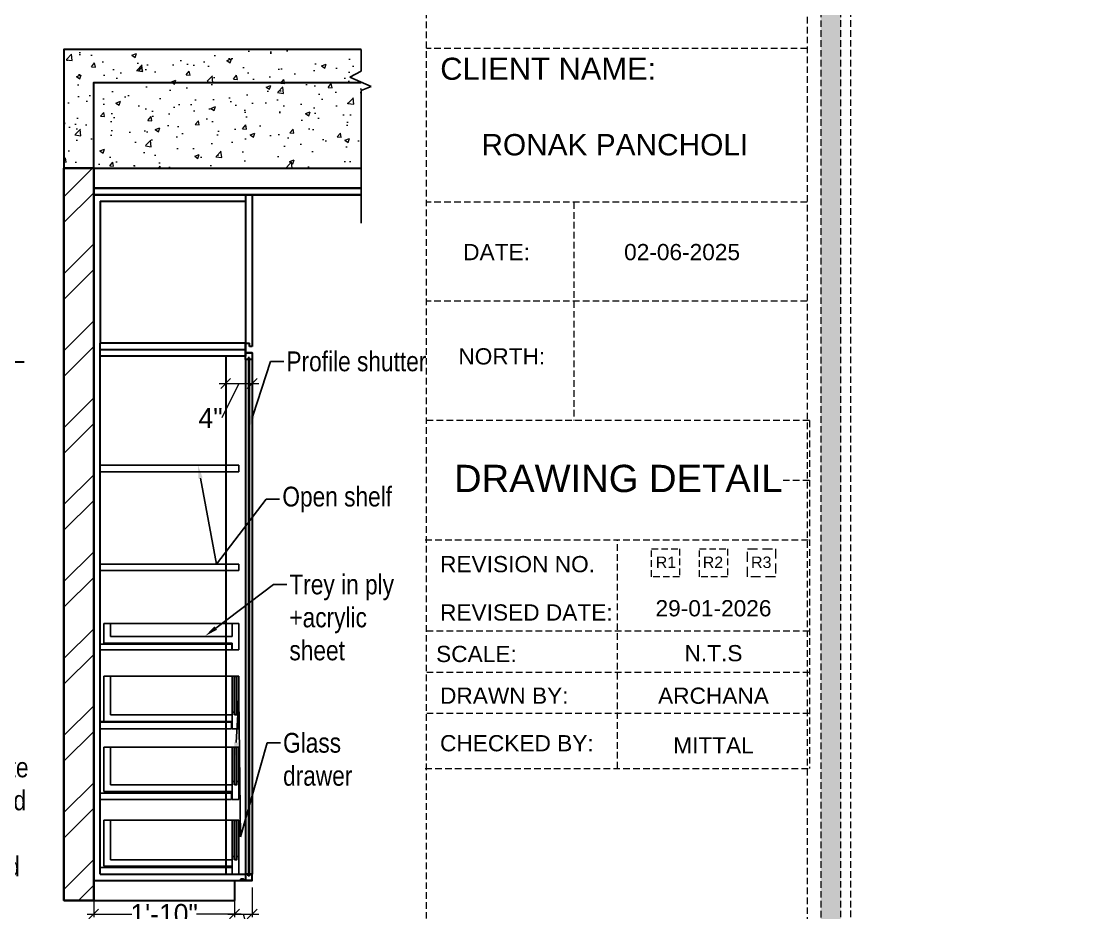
# Model space of a CAD drawing. Header units: millimetres. Extents: x 56222 to 3066687, y -650199 to -121287.
# Drawn here: x 140801.6 to 140961.2, y -185315.2 to -185179.9 of the extents above; entities that cross this region are included whole.
import ezdxf
from ezdxf import colors
from ezdxf.entities.mleader import LeaderData, LeaderLine
from ezdxf.enums import TextEntityAlignment as Align
from ezdxf.math import Vec2, Vec3

# ---------------------------------------------------------------- set-up
doc = ezdxf.new("R2010")
doc.units = ezdxf.units.MM
doc.header["$MEASUREMENT"] = 0
doc.header["$PDMODE"] = 35
doc.linetypes.add('DASHED', pattern=[0.75, 0.5, -0.25])
doc.linetypes.add('DASHEDX2', pattern=[1.5, 1, -0.5])
doc.layers.get('Defpoints').update_dxf_attribs({"color": 220})
for name, color, linetype, lineweight in [('Dimension', 10, 'DASHEDX2', 20), ('FURNITURE', 32, 'Continuous', 9), ('furniture dimensions', 1, 'DASHED', 0), ('FURNITURE-1', 252, 'Continuous', 13), ('GF FALSE CEILING', 6, 'Continuous', 35), ('hatch-wall', 8, 'Continuous', 9), ('NAME PLATE', 7, 'Continuous', 25), ('SECTION ( SLAB PLine )', 104, 'Continuous', 30), ('Text', 7, 'Continuous', 15), ('wall', 7, 'Continuous', 30)]:
    doc.layers.add(name, color=color, linetype=linetype, lineweight=lineweight)
doc.layers.add('hatch', color=250, linetype='Continuous', lineweight=9, transparency=0.5)
doc.styles.add('Arial', font='arial.ttf')
doc.styles.add('century g', font='GOTHIC.TTF')
doc.styles.add('style4', font='ARIALN.TTF')
doc.dimstyles.new('Archana', dxfattribs={"dimtxt": 2, "dimasz": 0.75, "dimexe": 0.5, "dimexo": 0.5, "dimgap": 0, "dimtad": 0, "dimzin": 0, "dimdsep": 46, "dimlunit": 4, "dimtxsty": 'century g', "dimblk": 'OBLIQUE', "dimcen": 0, "dimdle": 1, "dimclrd": 256, "dimclre": 256, "dimclrt": 256, "dimadec": 0, "dimazin": 0, "dimtfac": 1, "dimtofl": 0, "dimtmove": 1, "dimatfit": 3, "dimfxl": 1, "dimfxlon": 1, "dimtolj": 1, "dimtzin": 0, "dimlwd": -1, "dimlwe": -1, "dimarcsym": 0})

# ---------------------------------------------------------------- blocks, each defined once
blk = doc.blocks.new('_Oblique')
at = {"layer": 'wall', "color": 0, "lineweight": -2}
blk.add_line((-0.5, -0.5), (0.5, 0.5), dxfattribs=at)
blk = doc.blocks.new('*D522')
at = {"layer": 'Defpoints', "color": 0, "linetype": 'Continuous', "lineweight": 30, "transparency": 16777216}
for p in [(140832.63, -185230.76), (140836.63, -185230.76), (140836.63, -185234.89)]:
    blk.add_point(p, dxfattribs=at)
at = {"layer": 'furniture dimensions', "color": 5, "linetype": 'ByBlock', "transparency": 16777216}
blk.add_line((140832.63, -185231.26), (140832.63, -185235.39), dxfattribs=at)
at = {"layer": 'furniture dimensions', "color": 5, "linetype": 'Continuous', "transparency": 16777216}
for p, q in [((140836.63, -185231.26), (140836.63, -185235.39)), ((140831.63, -185234.89), (140837.63, -185234.89)), ((140834.63, -185234.89), (140832.04, -185240.11))]:
    blk.add_line(p, q, dxfattribs=at)
at = {"layer": 'furniture dimensions', "color": 5, "linetype": 'Continuous', "transparency": 16777216, "xscale": 1.5, "yscale": 1.5, "zscale": 1.5, "rotation": 180}
blk.add_blockref('_Oblique', (140832.63, -185234.89), dxfattribs=at)
at = {"layer": 'furniture dimensions', "color": 5, "linetype": 'Continuous', "transparency": 16777216, "xscale": 1.5, "yscale": 1.5, "zscale": 1.5}
blk.add_blockref('_Oblique', (140836.63, -185234.89), dxfattribs=at)
at = {"layer": 'furniture dimensions', "linetype": 'Continuous', "lineweight": 0, "transparency": 16777216, "insert": (140830.34, -185240.11), "char_height": 3, "attachment_point": 5, "style": 'century g'}
blk.add_mtext('\\A1;4"', dxfattribs=at)
blk = doc.blocks.new('aggerg')
at = {"layer": 'Dimension', "color": 42, "true_color": 0xd39e00}
blk.add_lwpolyline([(-1.41, 1.41), (1.41, 1.41), (1.41, -1.41), (-1.41, -1.41)], close=True, dxfattribs=at)
at = {"layer": 'NAME PLATE', "lineweight": 0, "insert": (-0.03, 0.62), "char_height": 1.151, "width": 2.2458, "attachment_point": 2, "style": 'Arial'}
blk.add_mtext('R3', dxfattribs=at)
blk = doc.blocks.new('*D658')
at = {"layer": 'Defpoints', "color": 0, "linetype": 'Continuous', "lineweight": 30, "transparency": 16777216}
for p in [(140812.63, -185310.26, 0.13), (140833.97, -185310.26, 0.13), (140833.97, -185315.32)]:
    blk.add_point(p, dxfattribs=at)
at = {"layer": 'furniture dimensions', "color": 5, "linetype": 'ByBlock', "transparency": 16777216}
blk.add_line((140812.63, -185311.32), (140812.63, -185315.82), dxfattribs=at)
at = {"layer": 'furniture dimensions', "color": 5, "linetype": 'Continuous', "transparency": 16777216}
for p, q in [((140833.97, -185311.32), (140833.97, -185315.82)), ((140811.63, -185315.32), (140818.42, -185315.32)), ((140834.97, -185315.32), (140828.18, -185315.32))]:
    blk.add_line(p, q, dxfattribs=at)
at = {"layer": 'furniture dimensions', "color": 5, "linetype": 'Continuous', "transparency": 16777216, "xscale": 1.5, "yscale": 1.5, "zscale": 1.5, "rotation": 180}
blk.add_blockref('_Oblique', (140812.63, -185315.32), dxfattribs=at)
at = {"layer": 'furniture dimensions', "color": 5, "linetype": 'Continuous', "transparency": 16777216, "xscale": 1.5, "yscale": 1.5, "zscale": 1.5}
blk.add_blockref('_Oblique', (140833.97, -185315.32), dxfattribs=at)
at = {"layer": 'furniture dimensions', "linetype": 'Continuous', "lineweight": 0, "transparency": 16777216, "insert": (140823.3, -185315.32), "char_height": 3, "attachment_point": 5, "style": 'century g'}
blk.add_mtext('\\A1;1\'-10"', dxfattribs=at)
blk = doc.blocks.new('*D659')
at = {"layer": 'Defpoints', "color": 0, "linetype": 'Continuous', "lineweight": 30, "transparency": 16777216}
for p in [(140833.97, -185310.26, 0.13), (140836.63, -185310.26, 0.13), (140836.63, -185315.32)]:
    blk.add_point(p, dxfattribs=at)
at = {"layer": 'furniture dimensions', "color": 5, "linetype": 'ByBlock', "transparency": 16777216}
blk.add_line((140833.97, -185311.32), (140833.97, -185315.82), dxfattribs=at)
at = {"layer": 'furniture dimensions', "color": 5, "linetype": 'Continuous', "transparency": 16777216}
for p, q in [((140836.63, -185311.32), (140836.63, -185315.82)), ((140832.97, -185315.32), (140837.63, -185315.32)), ((140835.3, -185315.32), (140836.87, -185320.54))]:
    blk.add_line(p, q, dxfattribs=at)
at = {"layer": 'furniture dimensions', "color": 5, "linetype": 'Continuous', "transparency": 16777216, "xscale": 1.5, "yscale": 1.5, "zscale": 1.5, "rotation": 180}
blk.add_blockref('_Oblique', (140833.97, -185315.32), dxfattribs=at)
at = {"layer": 'furniture dimensions', "color": 5, "linetype": 'Continuous', "transparency": 16777216, "xscale": 1.5, "yscale": 1.5, "zscale": 1.5}
blk.add_blockref('_Oblique', (140836.63, -185315.32), dxfattribs=at)
at = {"layer": 'furniture dimensions', "linetype": 'Continuous', "lineweight": 0, "transparency": 16777216, "insert": (140838.55, -185320.54), "char_height": 3, "attachment_point": 5, "style": 'century g'}
blk.add_mtext('\\A1;3"', dxfattribs=at)

msp = doc.modelspace()

# ---------------------------------------------------------------- hatches: boundary and pattern name
at = {"layer": 'Dimension', "true_color": 0xd39e00}
h = msp.add_hatch(color=42, dxfattribs=at)
h.paths.add_polyline_path([(140496.46, -185082.32), (140496.46, -185384.51), (140925.8, -185384.51), (140925.8, -185082.32)])
h.paths.add_polyline_path([(140499.47, -185085.33), (140922.78, -185085.33), (140922.78, -185381.5), (140499.47, -185381.5)], flags=16)
at = {"layer": 'FURNITURE', "lineweight": 20, "true_color": 0x636466}
h = msp.add_hatch(dxfattribs=at)
h.set_pattern_fill('AR-CONC', color=251)
h.set_pattern_definition([(50, (11401.007, -203725.9746), (7.17260183, -0.62752135), [0.75, -8.25]), (355, (11401.007, -203725.975), (-1.38751334, 7.52192134), [0.6, -6.6]), (100.4514445, (11401.605, -203726.027), (5.78508847, 6.8943999), [0.6374019, -7.0114211]), (46.1842, (11401.007, -203723.975), (10.6724133, -1.6551928), [1.125, -12.375]), (96.6356355, (11401.897, -203724.113), (9.34661946, 9.741186), [0.9561034, -10.5171376]), (351.184164, (11401.007, -203723.975), (9.34661945, 9.741186), [0.9, -9.9]), (21, (11402.007, -203724.4746), (5.96907052, -4.0261889), [0.75, -8.25]), (326, (11402.007, -203724.475), (2.4331533, 7.25150045), [0.6, -6.6]), (71.451445, (11402.505, -203724.81), (8.40222377, 3.22531153), [0.6374019, -7.0114211]), (37.5, (11401.0073, -203725.9746), (0.121598553, 3.32893854), [0, -6.52, 0, -6.7, 0, -6.625]), (7.5, (11401.0073, -203725.9746), (2.63069537, 3.94411712), [0, -3.82, 0, -6.37, 0, -2.525]), (327.5, (11398.7773, -203725.9746), (5.33822436, -0.22554872), [0, -2.5, 0, -7.8, 0, -10.35]), (317.5, (11397.7773, -203725.9746), (5.8318617, 1.00104982), [0, -3.25, 0, -5.18, 0, -7.35])])
h.paths.add_polyline_path([(140961.16, -185203.26), (140956.63, -185203.26), (140956.63, -185203.3)])
h.paths.add_polyline_path([(140853.17, -185202.26), (140853.17, -185184.26), (140808.11, -185184.26), (140808.11, -185202.26), (140812.63, -185202.26), (140812.63, -185202.27)])
at = {"layer": 'hatch-wall'}
h = msp.add_hatch(dxfattribs=at)
h.set_pattern_fill('ANSI32', color=256, scale=22)
h.set_pattern_definition([(45, (12591.299, -202129.3865), (-5.83363094, 5.83363094), []), (45, (12595.188, -202129.3865), (-5.83363094, 5.83363094), [])])
h.paths.add_polyline_path([(140812.63, -185202.26), (140808.11, -185202.26), (140808.11, -185313.26), (140812.63, -185313.26)])

# ---------------------------------------------------------------- linework, layer by layer
at = {"layer": 'Dimension', "color": 42, "true_color": 0xd39e00}
for p, q in [((140920.74, -185184.1, 0.26), (140863.05, -185184.1, 0.26)), ((140920.74, -185207.4, 0.26), (140863.05, -185207.4, 0.26)), ((140885.37, -185207.4, 0.26), (140885.37, -185240.52, 0.26)), ((140920.74, -185222.39, 0.26), (140863.05, -185222.39, 0.26)), ((140921.09, -185240.52, 0.26), (140862.87, -185240.52, 0.26)), ((140921.09, -185240.52, 0.26), (140921.09, -185293.25, 0.26)), ((140917.08, -185249.56, 0.26), (140921.09, -185249.56, 0.26)), ((140862.87, -185258.6, 0.26), (140921.09, -185258.6, 0.26)), ((140891.98, -185293.25, 0.26), (140891.98, -185258.6, 0.26)), ((140921.09, -185272.46, 0.26), (140862.87, -185272.46, 0.26)), ((140921.09, -185278.7, 0.26), (140862.87, -185278.7, 0.26)), ((140921.09, -185284.94, 0.26), (140862.87, -185284.94, 0.26)), ((140862.87, -185293.25, 0.26), (140921.09, -185293.25, 0.26))]:
    msp.add_line(p, q, dxfattribs=at)
at = {"layer": 'Dimension', "color": 42, "true_color": 0xd39e00, "elevation": 0.26}
for points in [[(140494.95, -185080.81), (140927.3, -185080.81), (140927.3, -185386.02), (140494.95, -185386.02)], [(140496.46, -185082.32), (140925.8, -185082.32), (140925.8, -185384.51), (140496.46, -185384.51)], [(140499.47, -185085.33), (140922.78, -185085.33), (140922.78, -185381.5), (140499.47, -185381.5)], [(140863.05, -185379.02), (140863.05, -185087.81), (140920.74, -185087.81), (140920.74, -185379.02)], [(140897.14, -185259.94), (140901.39, -185259.94), (140901.39, -185264.19), (140897.14, -185264.19)], [(140904.41, -185259.94), (140908.66, -185259.94), (140908.66, -185264.19), (140904.41, -185264.19)]]:
    msp.add_lwpolyline(points, close=True, dxfattribs=at)
at = {"layer": 'FURNITURE', "linetype": 'ByBlock', "lineweight": -3}
for p, q in [((140853.17, -185184.26, 0.13), (140853.17, -185187.51, 0.13)), ((140853.17, -185187.51, 0.13), (140851.44, -185188.42, 0.13)), ((140851.44, -185188.42, 0.13), (140854.68, -185189.88, 0.13)), ((140854.68, -185189.88, 0.13), (140853.17, -185190.45, 0.13)), ((140853.17, -185190.45, 0.13), (140853.17, -185210.6, 0.13))]:
    msp.add_line(p, q, dxfattribs=at)
at = {"layer": 'FURNITURE', "lineweight": 30}
for p, q in [((140812.63, -185206.26, 0.13), (140812.63, -185313.26, 0.13)), ((140812.63, -185206.26, 0.13), (140836.63, -185206.26, 0.13)), ((140813.63, -185207.26, 0.13), (140813.63, -185228.76, 0.13)), ((140813.63, -185207.26, 0.13), (140835.63, -185207.26, 0.13)), ((140835.63, -185206.26, 0.13), (140835.63, -185230.76, 0.13)), ((140836.63, -185206.26, 0.13), (140836.63, -185229.26, 0.13)), ((140813.63, -185309.26, 0.13), (140813.63, -185228.76, 0.13)), ((140835.63, -185228.76, 0.13), (140813.63, -185228.76, 0.13)), ((140835.63, -185229.76, 0.13), (140813.63, -185229.76, 0.13)), ((140835.63, -185228.76, 0.13), (140835.63, -185228.76, 0.13)), ((140835.63, -185228.76, 0.13), (140835.63, -185228.76, 0.13)), ((140835.63, -185228.76, 0.13), (140836.25, -185228.76, 0.13)), ((140835.63, -185231.26, 0.13), (140835.63, -185228.76, 0.13)), ((140836.25, -185229.26, 0.13), (140836.25, -185228.76, 0.13)), ((140836.63, -185229.26, 0.13), (140836.25, -185229.26, 0.13)), ((140835.63, -185230.76, 0.13), (140813.63, -185230.76, 0.13)), ((140836.63, -185230.26, 0.13), (140835.63, -185230.26, 0.13)), ((140835.63, -185231.26, 0.13), (140835.63, -185309.26, 0.13)), ((140836.63, -185231.26, 0.13), (140836.63, -185309.26, 0.13)), ((140813.63, -185309.26, 0.13), (140835.63, -185309.26, 0.13)), ((140835.63, -185309.26, 0.13), (140835.63, -185310.26, 0.13)), ((140835.63, -185309.26, 0.13), (140835.63, -185310.26, 0.13)), ((140812.63, -185310.26, 0.13), (140835.63, -185310.26, 0.13)), ((140833.97, -185310.26, 0.13), (140833.97, -185313.26, 0.13)), ((140834.92, -185310, 0.13), (140835.35, -185310, 0.13)), ((140834.92, -185310, 0.13), (140834.92, -185310.26, 0.13)), ((140835.35, -185310, 0.13), (140835.35, -185310.26, 0.13)), ((140836.63, -185310.26, 0.13), (140835.63, -185310.26, 0.13)), ((140835.63, -185310.26, 0.13), (140835.63, -185310.26, 0.13)), ((140812.63, -185313.26, 0.13), (140833.97, -185313.26, 0.13))]:
    msp.add_line(p, q, dxfattribs=at)
at = {"layer": 'FURNITURE'}
msp.add_line((140812.63, -185211.25, 0.13), (140812.63, -185313.26, 0.13), dxfattribs=at)
at = {"layer": 'FURNITURE', "color": 3, "lineweight": 30}
msp.add_line((140832.63, -185230.76, 0.13), (140832.63, -185309.26, 0.13), dxfattribs=at)
at = {"layer": 'FURNITURE', "linetype": 'ByBlock', "lineweight": 30}
for p, q in [((140836.25, -185231.01, 0.13), (140836.01, -185231.01, 0.13)), ((140836.01, -185231.01, 0.13), (140836.01, -185231.26, 0.13)), ((140836.25, -185231.26, 0.13), (140836.25, -185231.01, 0.13)), ((140836.01, -185309.51, 0.13), (140836.01, -185309.26, 0.13)), ((140836.25, -185309.51, 0.13), (140836.01, -185309.51, 0.13)), ((140836.25, -185309.26, 0.13), (140836.25, -185309.51, 0.13))]:
    msp.add_line(p, q, dxfattribs=at)
at = {"layer": 'FURNITURE', "linetype": 'ByBlock', "lineweight": 30, "elevation": 0.13}
for points in [[(140836.01, -185231.26), (140835.63, -185231.26), (140835.63, -185230.26), (140836.63, -185230.26), (140836.63, -185231.26), (140836.25, -185231.26)], [(140836.01, -185309.26), (140835.63, -185309.26), (140835.63, -185310.26), (140836.63, -185310.26), (140836.63, -185309.26), (140836.25, -185309.26)]]:
    msp.add_lwpolyline(points, dxfattribs=at)
at = {"layer": 'FURNITURE', "color": 3, "lineweight": 30, "elevation": 0.13}
msp.add_lwpolyline([(140834.93, -185310.01), (140835.33, -185310.01), (140835.33, -185310.26), (140834.93, -185310.26)], close=True, dxfattribs=at)
at = {"layer": 'furniture dimensions', "color": 4, "linetype": 'ByBlock'}
for p, q in [((140836.01, -185231.01, 0.13), (140836.01, -185309.26, 0.13)), ((140836.25, -185231.01, 0.13), (140836.25, -185309.26, 0.13))]:
    msp.add_line(p, q, dxfattribs=at)
at = {"layer": 'FURNITURE-1', "linetype": 'ByBlock', "lineweight": 25}
for p, q in [((140813.63, -185247.26, 0.13), (140834.63, -185247.26, 0.13)), ((140834.63, -185248.26, 0.13), (140834.63, -185247.26, 0.13)), ((140813.63, -185248.26, 0.13), (140834.63, -185248.26, 0.13)), ((140813.63, -185262.26, 0.13), (140834.63, -185262.26, 0.13)), ((140813.63, -185263.26, 0.13), (140834.63, -185263.26, 0.13)), ((140834.63, -185263.26, 0.13), (140834.63, -185262.26, 0.13)), ((140814.17, -185271.26, 0.13), (140834.63, -185271.26, 0.13)), ((140814.17, -185274.26, 0.13), (140814.17, -185271.26, 0.13)), ((140815.17, -185273.26, 0.13), (140815.17, -185271.26, 0.13)), ((140833.63, -185273.26, 0.13), (140833.63, -185271.26, 0.13)), ((140834.63, -185275.26, 0.13), (140834.63, -185271.26, 0.13)), ((140833.54, -185274.39, 0.13), (140813.63, -185274.39, 0.13)), ((140833.63, -185274.26, 0.13), (140814.17, -185274.26, 0.13)), ((140833.63, -185273.26, 0.13), (140815.17, -185273.26, 0.13)), ((140833.54, -185274.39, 0.13), (140833.54, -185275.26, 0.13)), ((140833.63, -185274.26, 0.13), (140833.63, -185275.26, 0.13)), ((140833.54, -185275.26, 0.13), (140813.63, -185275.26, 0.13)), ((140834.63, -185275.26, 0.13), (140833.63, -185275.26, 0.13)), ((140814.17, -185279.26, 0.13), (140814.17, -185286.11, 0.13)), ((140815.17, -185279.26, 0.13), (140814.17, -185279.26, 0.13)), ((140834.63, -185279.26, 0.13), (140814.17, -185279.26, 0.13)), ((140815.17, -185279.26, 0.13), (140815.17, -185285.11, 0.13)), ((140833.63, -185284.73, 0.13), (140833.63, -185279.26, 0.13)), ((140834.63, -185284.73, 0.13), (140834.63, -185279.26, 0.13)), ((140815.17, -185285.11, 0.13), (140833.63, -185285.11, 0.13)), ((140833.63, -185284.73, 0.13), (140833.63, -185287.23, 0.13)), ((140834.63, -185284.73, 0.13), (140834.63, -185287.23, 0.13)), ((140813.63, -185286.11, 0.13), (140833.63, -185286.11, 0.13)), ((140813.63, -185286.23, 0.13), (140833.51, -185286.23, 0.13)), ((140813.63, -185287.23, 0.13), (140833.51, -185287.23, 0.13)), ((140833.51, -185286.23, 0.13), (140833.51, -185287.23, 0.13)), ((140834.63, -185287.23, 0.13), (140833.63, -185287.23, 0.13)), ((140814.17, -185290.01, 0.13), (140814.17, -185296.73, 0.13)), ((140815.17, -185290.01, 0.13), (140814.17, -185290.01, 0.13)), ((140834.63, -185290.01, 0.13), (140814.17, -185290.01, 0.13)), ((140815.17, -185290.01, 0.13), (140815.17, -185295.73, 0.13)), ((140833.63, -185295.23, 0.13), (140833.63, -185290.01, 0.13)), ((140834.63, -185295.23, 0.13), (140834.63, -185290.01, 0.13)), ((140833.63, -185295.23, 0.13), (140833.63, -185297.98, 0.13)), ((140834.63, -185295.23, 0.13), (140834.63, -185297.98, 0.13)), ((140814.17, -185296.73, 0.13), (140833.63, -185296.73, 0.13)), ((140815.17, -185295.73, 0.13), (140833.63, -185295.73, 0.13)), ((140813.63, -185296.98, 0.13), (140833.49, -185296.98, 0.13)), ((140813.63, -185297.98, 0.13), (140833.49, -185297.98, 0.13)), ((140833.49, -185296.98, 0.13), (140833.49, -185297.98, 0.13)), ((140834.63, -185297.98, 0.13), (140833.63, -185297.98, 0.13)), ((140814.17, -185301.11, 0.13), (140814.17, -185308.08, 0.13)), ((140815.17, -185301.11, 0.13), (140814.17, -185301.11, 0.13)), ((140834.63, -185301.11, 0.13), (140814.17, -185301.11, 0.13)), ((140815.17, -185301.11, 0.13), (140815.17, -185307.08, 0.13)), ((140833.63, -185306.58, 0.13), (140833.63, -185301.11, 0.13)), ((140834.63, -185306.58, 0.13), (140834.63, -185301.11, 0.13)), ((140815.17, -185307.08, 0.13), (140833.63, -185307.08, 0.13)), ((140833.63, -185306.58, 0.13), (140833.63, -185309.26, 0.13)), ((140834.63, -185306.58, 0.13), (140834.63, -185309.26, 0.13)), ((140813.63, -185308.26, 0.13), (140833.63, -185308.26, 0.13)), ((140814.17, -185308.08, 0.13), (140833.63, -185308.08, 0.13)), ((140834.63, -185309.26, 0.13), (140833.63, -185309.26, 0.13))]:
    msp.add_line(p, q, dxfattribs=at)
at = {"layer": 'FURNITURE-1', "linetype": 'ByBlock', "lineweight": 25, "elevation": 0.13}
for points in [[(140833.63, -185279.26), (140833.98, -185279.26), (140833.98, -185279.26)], [(140834.63, -185279.26), (140834.28, -185279.26), (140834.28, -185279.26)], [(140833.63, -185284.73), (140833.98, -185284.73), (140833.98, -185285.11), (140834.28, -185285.11), (140834.28, -185284.73), (140834.63, -185284.73)], [(140833.63, -185290.01), (140833.98, -185290.01), (140833.98, -185290.01)], [(140834.63, -185290.01), (140834.28, -185290.01), (140834.28, -185290.01)], [(140833.63, -185295.23), (140833.98, -185295.23), (140833.98, -185295.73), (140834.28, -185295.73), (140834.28, -185295.23), (140834.63, -185295.23)], [(140833.63, -185301.11), (140833.98, -185301.11), (140833.98, -185301.11)], [(140834.63, -185301.11), (140834.28, -185301.11), (140834.28, -185301.11)], [(140833.63, -185306.58), (140833.98, -185306.58), (140833.98, -185307.08), (140834.28, -185307.08), (140834.28, -185306.58), (140834.63, -185306.58)]]:
    msp.add_lwpolyline(points, dxfattribs=at)
at = {"layer": 'FURNITURE-1', "color": 4, "linetype": 'ByBlock', "lineweight": 30, "elevation": 0.13}
for points in [[(140833.98, -185285.11), (140833.98, -185279.26), (140834.28, -185279.26), (140834.28, -185285.11)], [(140833.98, -185295.73), (140833.98, -185290.01), (140834.28, -185290.01), (140834.28, -185295.73)], [(140833.98, -185307.08), (140833.98, -185301.11), (140834.28, -185301.11), (140834.28, -185307.08)]]:
    msp.add_lwpolyline(points, close=True, dxfattribs=at)
at = {"layer": 'GF FALSE CEILING'}
for p, q in [((140812.63, -185205.26, 0.13), (140853.17, -185205.26, 0.13)), ((140812.63, -185206.26, 0.13), (140853.17, -185206.26, 0.13))]:
    msp.add_line(p, q, dxfattribs=at)
at = {"layer": 'hatch', "lineweight": 35, "transparency": 33554687, "elevation": 0.13}
msp.add_lwpolyline([(140812.63, -185313.26), (140808.11, -185313.26), (140808.11, -185202.26), (140812.63, -185202.26)], close=True, dxfattribs=at)
at = {"layer": 'SECTION ( SLAB PLine )', "color": 1}
msp.add_line((140812.63, -185202.26, 0.13), (140853.17, -185202.26, 0.13), dxfattribs=at)
at = {"layer": 'SECTION ( SLAB PLine )', "color": 1, "elevation": 0.13}
msp.add_lwpolyline([(140853.17, -185184.26), (140808.11, -185184.26), (140808.11, -185202.26), (140812.63, -185202.26), (140812.63, -185189.26), (140853.17, -185189.26)], dxfattribs=at)

# ---------------------------------------------------------------- block references
at = {"layer": 'NAME PLATE', "xscale": 1.506580934182946, "yscale": 1.506580934182946, "zscale": 1.506580934182946}
msp.add_blockref('aggerg', (140913.82, -185262.06, 0.26), dxfattribs=at)

# ---------------------------------------------------------------- texts
at = {"layer": 'NAME PLATE', "style": 'Arial'}
for s, height, p in [('CLIENT NAME:', 3.3468, (140881.5, -185188.84, 0.26)), ('RONAK PANCHOLI    ', 3.2353, (140894.1, -185200.3, 0.11)), ('DATE:', 2.459, (140873.67, -185216.19, 0.26)), ('02-06-2025', 2.459, (140901.78, -185216.19, 0.26)), ('NORTH:', 2.459, (140874.46, -185232, 0.26)), ('DRAWING DETAIL', 4.1378, (140892.12, -185251.35, 0.26)), ('REVISION NO.', 2.4591, (140876.85, -185263.5, 0.26)), ('REVISED DATE: ', 2.4591, (140878.66, -185270.83, 0.26)), ('SCALE:', 2.459, (140870.62, -185277.12, 0.26)), ('ARCHANA', 2.459, (140906.54, -185283.45, 0.26)), ('DRAWN BY:', 2.459, (140874.84, -185283.44, 0.26)), ('CHECKED BY:', 2.4591, (140876.75, -185290.65, 0.26)), ('MITTAL', 2.459, (140906.54, -185290.98, 0.26))]:
    msp.add_text(s, height=height, dxfattribs=at).set_placement(p, align=Align.CENTER)
for s, p in [('R1', (140897.79, -185262.86, 0.26)), ('R2', (140904.91, -185262.86, 0.26))]:
    msp.add_text(s, height=1.734, dxfattribs=at).set_placement(p)
at = {"layer": 'NAME PLATE', "lineweight": 0, "char_height": 2.459, "attachment_point": 2, "style": 'Arial'}
for s, insert, width in [('29-01-2026', (140906.54, -185267.73, 0.26), 21.3111), ('N.T.S', (140906.54, -185274.54, 0.26), 4.7995)]:
    msp.add_mtext(s, dxfattribs=dict(at, insert=insert, width=width))

# ---------------------------------------------------------------- dimensions: what is measured, and where the dimension line sits
at = {"layer": 'furniture dimensions', "color": 5, "linetype": 'Continuous', "lineweight": 0}
dim = msp.add_linear_dim(base=(140836.63, -185234.89, 0.13), p1=(140832.63, -185230.76, 0.13), p2=(140836.63, -185230.76, 0.13), dimstyle='Archana', override={"dimtxt": 3, "dimasz": 1.5, "dimdec": 0, "dimclrd": 5, "dimclre": 5, "dimfxl": 4}, dxfattribs=at)
dim.commit()
dim.dimension.update_dxf_attribs({"geometry": '*D522', "text_midpoint": (140832.04, -185240.11, 0.13), "dimtype": 160})
dim = msp.add_linear_dim(base=(140833.97, -185315.32), p1=(140812.63, -185310.26, 0.13), p2=(140833.97, -185310.26, 0.13), text='1\'-10"', dimstyle='Archana', override={"dimtxt": 3, "dimasz": 1.5, "dimdec": 0, "dimclrd": 5, "dimclre": 5, "dimfxl": 4}, dxfattribs=at)
dim.commit()
dim.dimension.update_dxf_attribs({"geometry": '*D658', "text_midpoint": (140823.3, -185315.32)})
dim = msp.add_linear_dim(base=(140836.63, -185315.32), p1=(140833.97, -185310.26, 0.13), p2=(140836.63, -185310.26, 0.13), dimstyle='Archana', override={"dimtxt": 3, "dimasz": 1.5, "dimdec": 0, "dimclrd": 5, "dimclre": 5, "dimfxl": 4}, dxfattribs=at)
dim.commit()
dim.dimension.update_dxf_attribs({"geometry": '*D659', "text_midpoint": (140836.87, -185320.54)})

# ---------------------------------------------------------------- leaders
at = {"layer": 'Text', "color": 1, "lineweight": 0, "ltscale": 20}
ml = msp.add_multileader_mtext('Standard', dxfattribs=at)
ml.set_content('laminate_\\PShutter \\Pfinished', color=1, style='style4')
ml.set_leader_properties()
ml.build(insert=Vec2(0, 0))
ml.multileader.update_dxf_attribs({"dogleg_length": 2.02, "arrow_head_size": 2})
ctx = ml.context
ctx.base_point, ctx.char_height, ctx.arrow_head_size, ctx.landing_gap_size, ctx.plane_origin = Vec3(140786.76, -185229.43, 0.13), 3, 2, 0.4, Vec3(140719.72, -185229.43, 0.13)
notes = []
notes.append((ctx, [(0, (1, 1, 0), (140784.73, -185229.43, 0.13), (1, 0), 2.02, [(0, [(140746.18, -185229.43, 0.13)], 0, [])])]))
ctx.mtext.insert = Vec3(140787.16, -185227.91, 0.13)
ml = msp.add_multileader_mtext('Standard', dxfattribs=at)
ml.set_content('Profile shutter', color=1, style='style4')
ml.set_leader_properties()
ml.build(insert=Vec2(0, 0))
ml.multileader.update_dxf_attribs({"dogleg_length": 5.94, "arrow_head_size": 2})
ctx = ml.context
ctx.base_point, ctx.char_height, ctx.arrow_head_size, ctx.landing_gap_size, ctx.plane_origin = Vec3(140841.43, -185231.55, 0.13), 3, 2, 0.4, Vec3(140891.42, -185196.72, 0.13)
notes.append((ctx, [(0, (1, 1, 0), (140839.4, -185231.55, 0.13), (1, 0), 2.02, [(1, [(140836.11, -185241.7, 0.13)], 0, [])])]))
ctx.mtext.insert, ctx.mtext.width = Vec3(140841.83, -185230.03, 0.13), 30.1116
ml = msp.add_multileader_mtext('Standard', dxfattribs=at)
ml.set_content('Open shelf ', color=1, style='style4')
ml.set_leader_properties()
ml.build(insert=Vec2(0, 0))
ml.multileader.update_dxf_attribs({"dogleg_length": 5.94, "arrow_head_size": 2})
ctx = ml.context
ctx.base_point, ctx.char_height, ctx.arrow_head_size, ctx.landing_gap_size, ctx.plane_origin = Vec3(140840.81, -185252.44, 0.13), 3, 2, 0.4, Vec3(140886.57, -185217.28, 0.13)
notes.append((ctx, [(0, (1, 1, 0), (140838.78, -185252.44, 0.13), (1, 0), 2.02, [(1, [(140828.44, -185247.26, 0.13), (140831.25, -185262.26, 0.13)], 0, [])])]))
ctx.mtext.insert, ctx.mtext.width = Vec3(140841.21, -185250.53, 0.13), 30.1116
ml = msp.add_multileader_mtext('Standard', dxfattribs=at)
ml.set_content('Trey in ply\\P+acrylic \\Psheet\\P\\pq*; ', color=1, style='style4')
ml.set_leader_properties()
ml.build(insert=Vec2(0, 0))
ml.multileader.update_dxf_attribs({"dogleg_length": 5.94, "arrow_head_size": 2})
ctx = ml.context
ctx.base_point, ctx.char_height, ctx.arrow_head_size, ctx.landing_gap_size, ctx.plane_origin = Vec3(140841.88, -185265.35, 0.13), 3, 2, 0.4, Vec3(140887.64, -185243.19, 0.13)
notes.append((ctx, [(0, (1, 1, 0), (140839.86, -185265.35, 0.13), (1, 0), 2.02, [(0, [(140829.52, -185273.17, 0.13)], 0, [])])]))
ctx.mtext.insert, ctx.mtext.width = Vec3(140842.28, -185263.85, 0.13), 30.1116
ml = msp.add_multileader_mtext('Standard', dxfattribs=at)
ml.set_content('Glass \\Pdrawer \\P\\pq*; ', color=1, style='style4')
ml.set_leader_properties()
ml.build(insert=Vec2(0, 0))
ml.multileader.update_dxf_attribs({"dogleg_length": 5.94, "arrow_head_size": 2})
ctx = ml.context
ctx.base_point, ctx.char_height, ctx.arrow_head_size, ctx.landing_gap_size, ctx.plane_origin = Vec3(140840.92, -185289.36, 0.13), 3, 2, 0.4, Vec3(140886.68, -185267.2, 0.13)
notes.append((ctx, [(0, (1, 1, 0), (140838.9, -185289.36, 0.13), (1, 0), 2.02, [(2, [(140834.1, -185291.32, 0.13), (140834.63, -185282.53, 0.13), (140834.87, -185303.64, 0.13)], 0, [])])]))
ctx.mtext.insert, ctx.mtext.width = Vec3(140841.32, -185287.86, 0.13), 30.1116
ml = msp.add_multileader_mtext('Standard', dxfattribs=at)
ml.set_content('Brown glass flute\\Ptinted and \\PProfile \\Prose gold', color=1, style='style4')
ml.set_leader_properties()
ml.build(insert=Vec2(0, 0))
ml.multileader.update_dxf_attribs({"dogleg_length": 2.02, "arrow_head_size": 2})
ctx = ml.context
ctx.base_point, ctx.char_height, ctx.arrow_head_size, ctx.landing_gap_size, ctx.plane_origin = Vec3(140786.88, -185288.53, 0.26), 3, 2, 0.4, Vec3(140719.84, -185288.53, 0.26)
notes.append((ctx, [(0, (1, 1, 0), (140784.86, -185288.53, 0.26), (1, 0), 2.02, [(0, [(140719.48, -185288.53, 0.26)], 0, [])])]))
ctx.mtext.insert, ctx.mtext.width = Vec3(140787.28, -185286.59, 0.26), 18.3315
for ctx, leaders in notes:
    for number, flags, end, landing, length, lines in leaders:
        leader = LeaderData()
        leader.index, (leader.has_last_leader_line, leader.has_dogleg_vector, leader.attachment_direction) = number, flags
        leader.last_leader_point, leader.dogleg_vector, leader.dogleg_length = Vec3(end), Vec3(landing), length
        for number, points, colour, breaks in lines:
            line = LeaderLine()
            line.index, line.vertices, line.color, line.breaks = number, Vec3.list(points), colors.encode_raw_color(colour), breaks
            leader.lines.append(line)
        ctx.leaders.append(leader)

doc.saveas('drawing.dxf')
